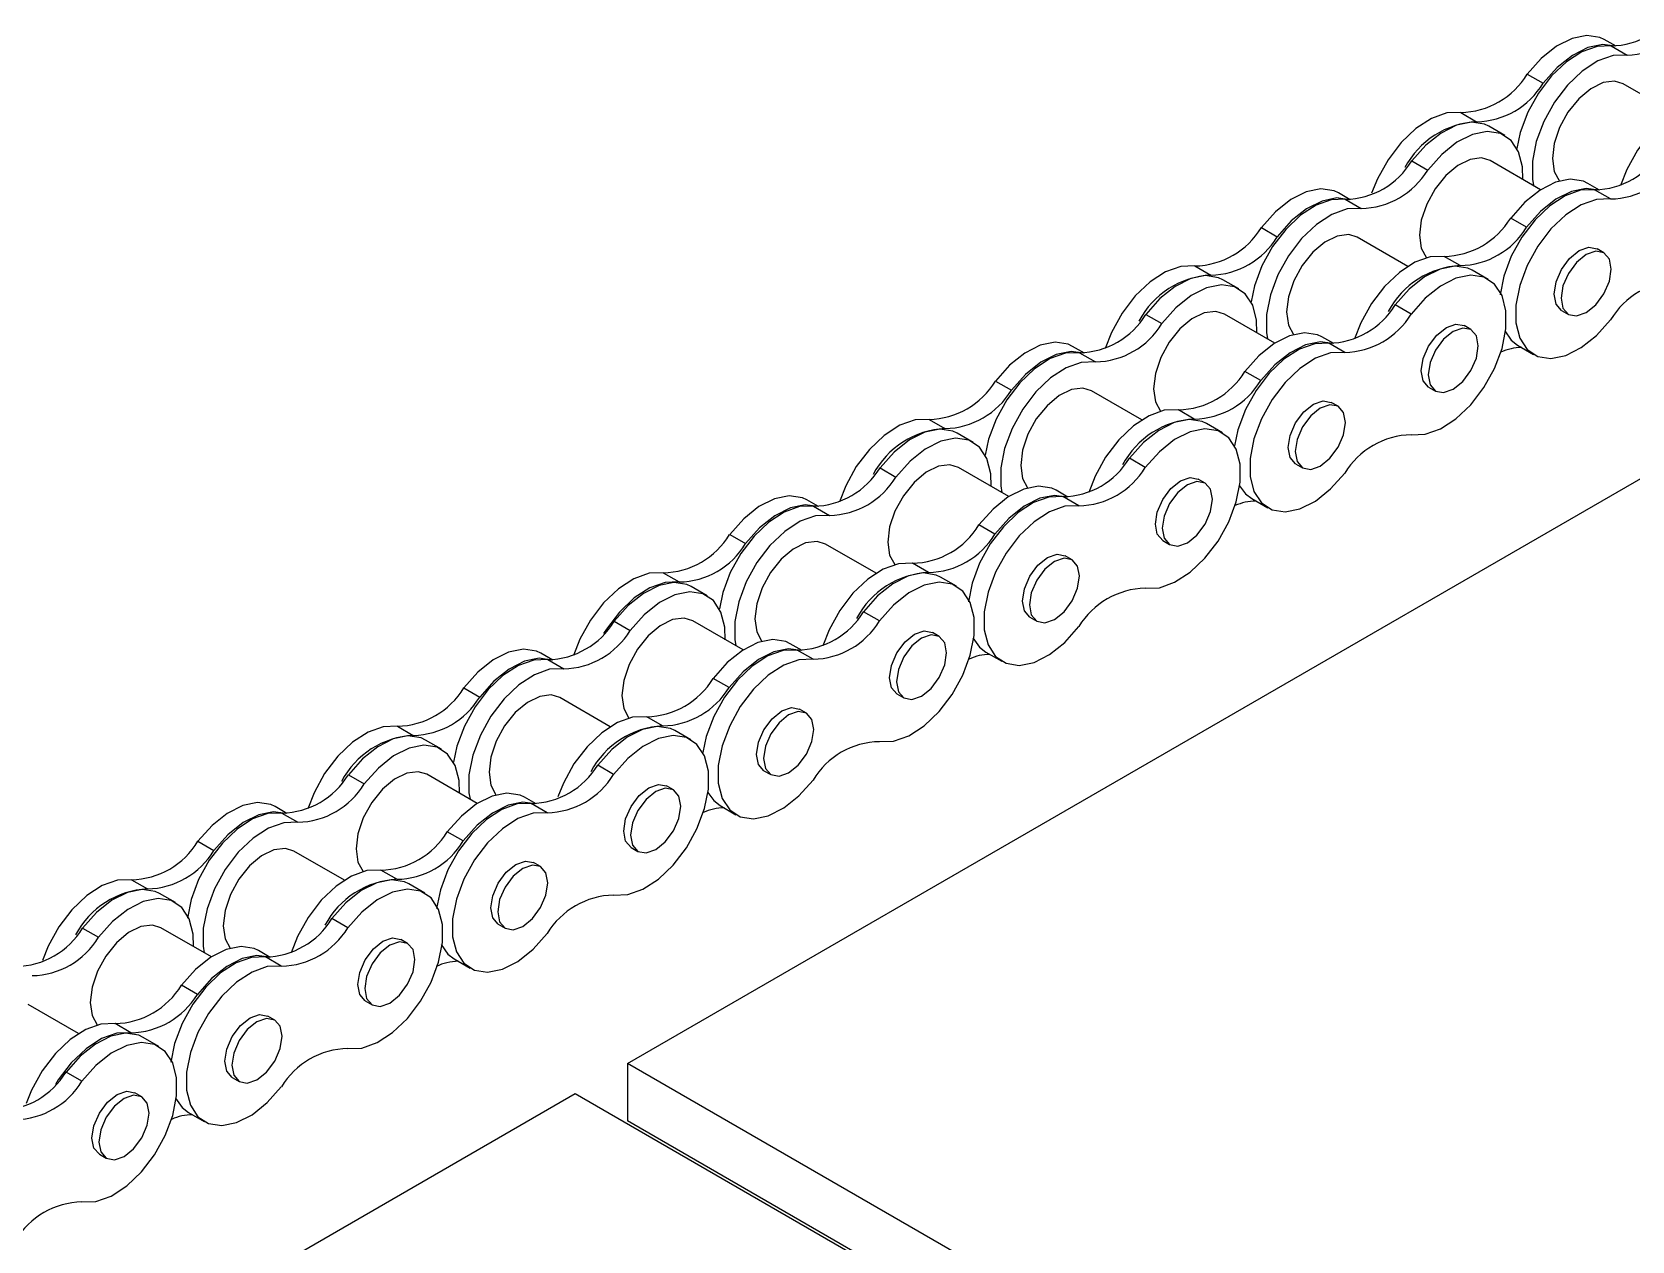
# Model space of a CAD drawing. Header units: metres. Extents: x 0 to 21025, y 0 to 14850.
# Drawn here: x 12190.6 to 12298.7, y 4960.4 to 5042.1 of the extents above; entities that cross this region are included whole.
import ezdxf

# ---------------------------------------------------------------- set-up
doc = ezdxf.new("R2010")
doc.units = ezdxf.units.M
doc.header["$LTSCALE"] = 25
doc.layers.add('SL4', color=4, linetype='Continuous')

msp = doc.modelspace()

# ---------------------------------------------------------------- linework, layer by layer
at = {"layer": 'SL4'}
for p, q in [((12230.818, 4972.404), (13167.717, 5513.264)), ((12297.612, 5041.136), (12296.812, 5041.598)), ((12297.28, 5041.164), (12298.354, 5040.544)), ((12291.607, 5039.255), (12292.682, 5038.634)), ((12301.496, 5036.631), (12298.089, 5038.597)), ((12287.117, 5036.663), (12288.192, 5036.042)), ((12290.089, 5035.111), (12289.014, 5035.731)), ((12283.809, 5033.388), (12284.884, 5032.767)), ((12292.516, 5031.446), (12289.109, 5033.413)), ((12296.496, 5031.412), (12295.696, 5031.874)), ((12279.651, 5030.768), (12278.852, 5031.229)), ((12279.319, 5030.796), (12280.394, 5030.175)), ((12297.239, 5030.819), (12296.164, 5031.44)), ((12273.647, 5028.886), (12274.722, 5028.266)), ((12291.566, 5028.91), (12290.491, 5029.53)), ((12283.536, 5026.262), (12280.129, 5028.229)), ((12287.076, 5026.318), (12286.001, 5026.938)), ((12296.789, 5027.177), (12296.323, 5027.445)), ((12269.157, 5026.294), (12270.231, 5025.674)), ((12288.973, 5025.386), (12287.898, 5026.007)), ((12272.128, 5024.742), (12271.054, 5025.363)), ((12283.768, 5023.043), (12282.693, 5023.664)), ((12293.925, 5023.291), (12294.39, 5023.022)), ((12265.849, 5023.02), (12266.924, 5022.399)), ((12274.555, 5021.078), (12271.148, 5023.045)), ((12287.809, 5021.992), (12287.343, 5022.261)), ((12278.535, 5021.044), (12277.736, 5021.505)), ((12279.278, 5020.451), (12278.203, 5021.072)), ((12261.691, 5020.399), (12260.891, 5020.861)), ((12261.359, 5020.427), (12262.433, 5019.807)), ((12290.959, 5020.937), (12292.034, 5020.317)), ((12273.606, 5018.542), (12272.531, 5019.162)), ((12255.686, 5018.518), (12256.761, 5017.897)), ((12265.575, 5015.894), (12262.168, 5017.861)), ((12284.945, 5018.107), (12285.41, 5017.838)), ((12278.828, 5016.808), (12278.363, 5017.077)), ((12251.196, 5015.926), (12252.271, 5015.305)), ((12269.116, 5015.949), (12268.041, 5016.57)), ((12254.168, 5014.374), (12253.093, 5014.994)), ((12271.013, 5015.018), (12269.938, 5015.638)), ((12247.888, 5012.651), (12248.963, 5012.031)), ((12256.595, 5010.71), (12253.188, 5012.676)), ((12265.808, 5012.675), (12264.733, 5013.295)), ((12275.964, 5012.923), (12276.43, 5012.654)), ((12269.848, 5011.624), (12269.382, 5011.893)), ((12243.73, 5010.031), (12242.931, 5010.493)), ((12260.575, 5010.675), (12259.775, 5011.137)), ((12261.318, 5010.083), (12260.243, 5010.703)), ((12272.998, 5010.569), (12274.073, 5009.948)), ((12243.398, 5010.059), (12244.473, 5009.439)), ((12237.726, 5008.149), (12238.801, 5007.529)), ((12255.645, 5008.173), (12254.57, 5008.794)), ((12247.615, 5005.525), (12244.208, 5007.492)), ((12266.984, 5007.738), (12267.45, 5007.47)), ((12251.155, 5005.581), (12250.08, 5006.202)), ((12260.868, 5006.44), (12260.402, 5006.709)), ((12233.236, 5005.557), (12234.31, 5004.937)), ((12253.052, 5004.65), (12251.977, 5005.27)), ((12236.207, 5004.005), (12235.133, 5004.626)), ((12247.847, 5002.306), (12246.772, 5002.927)), ((12229.928, 5002.283), (12231.003, 5001.662)), ((12238.634, 5000.341), (12235.227, 5002.308)), ((12258.004, 5002.554), (12258.469, 5002.285)), ((12242.614, 5000.307), (12241.815, 5000.768)), ((12251.888, 5001.256), (12251.422, 5001.524)), ((12225.77, 4999.663), (12224.97, 5000.124)), ((12225.438, 4999.691), (12226.512, 4999.07)), ((12243.357, 4999.714), (12242.282, 5000.335)), ((12255.038, 5000.2), (12256.113, 4999.58)), ((12237.685, 4997.805), (12236.61, 4998.425)), ((12219.765, 4997.781), (12220.84, 4997.161)), ((12249.024, 4997.37), (12249.489, 4997.101)), ((12229.654, 4995.157), (12226.247, 4997.124)), ((12242.907, 4996.071), (12242.442, 4996.34)), ((12215.275, 4995.189), (12216.35, 4994.569)), ((12233.195, 4995.213), (12232.12, 4995.833)), ((12218.247, 4993.637), (12217.172, 4994.258)), ((12235.092, 4994.281), (12234.017, 4994.902)), ((12211.967, 4991.914), (12213.042, 4991.294)), ((12220.674, 4989.973), (12217.267, 4991.94)), ((12229.887, 4991.938), (12228.812, 4992.559)), ((12240.043, 4992.186), (12240.509, 4991.917)), ((12233.927, 4990.887), (12233.461, 4991.156)), ((12207.809, 4989.294), (12207.01, 4989.756)), ((12224.654, 4989.938), (12223.854, 4990.4)), ((12225.397, 4989.346), (12224.322, 4989.966)), ((12237.077, 4989.832), (12238.152, 4989.211)), ((12207.477, 4989.322), (12208.552, 4988.702)), ((12219.724, 4987.436), (12218.649, 4988.057)), ((12201.805, 4987.413), (12202.88, 4986.792)), ((12211.694, 4984.789), (12208.287, 4986.755)), ((12231.063, 4987.002), (12231.529, 4986.733)), ((12215.234, 4984.844), (12214.159, 4985.465)), ((12224.947, 4985.703), (12224.481, 4985.972)), ((12197.315, 4984.821), (12198.389, 4984.2)), ((12217.131, 4983.913), (12216.056, 4984.533)), ((12200.286, 4983.269), (12199.212, 4983.889)), ((12211.926, 4981.57), (12210.851, 4982.19)), ((12194.007, 4981.546), (12195.082, 4980.926)), ((12202.713, 4979.604), (12199.306, 4981.571)), ((12222.083, 4981.817), (12222.548, 4981.549)), ((12206.693, 4979.57), (12205.894, 4980.032)), ((12215.967, 4980.519), (12215.501, 4980.788)), ((12207.436, 4978.978), (12206.361, 4979.598)), ((12219.117, 4979.463), (12220.192, 4978.843)), ((12201.764, 4977.068), (12200.689, 4977.688)), ((12193.733, 4974.42), (12190.326, 4976.387)), ((12213.103, 4976.633), (12213.568, 4976.364)), ((12197.274, 4974.476), (12196.199, 4975.096)), ((12206.986, 4975.335), (12206.521, 4975.604)), ((12199.171, 4973.544), (12198.096, 4974.165)), ((12193.966, 4971.201), (12192.891, 4971.822)), ((12204.122, 4971.449), (12204.588, 4971.18)), ((12277.116, 4945.677), (12230.818, 4972.404)), ((12230.818, 4972.404), (12230.818, 4968.515)), ((11672.204, 4649.923), (12227.282, 4970.363)), ((12198.006, 4970.151), (12197.54, 4970.419)), ((12227.282, 4970.363), (12273.58, 4943.636)), ((12201.156, 4969.095), (12202.231, 4968.475)), ((12277.116, 4941.788), (12230.818, 4968.515)), ((12195.142, 4966.265), (12195.608, 4965.996))]:
    msp.add_line(p, q, dxfattribs=at)
at = {"layer": 'SL4', "flags": 128}
for points in [[(12296.812, 5041.598), (12296.52, 5041.736), (12295.633, 5041.873), (12294.635, 5041.671), (12293.588, 5041.142), (12292.557, 5040.319), (12291.607, 5039.255)], [(12297.28, 5041.164), (12296.33, 5041.133), (12295.299, 5040.765), (12294.252, 5040.085), (12293.253, 5039.134), (12292.367, 5037.974), (12291.648, 5036.675), (12291.143, 5035.321), (12290.911, 5034.239)], [(12298.354, 5040.544), (12297.405, 5040.512), (12296.374, 5040.145), (12295.327, 5039.464), (12294.328, 5038.514), (12293.442, 5037.353), (12292.723, 5036.055), (12292.217, 5034.701), (12291.956, 5033.376), (12291.956, 5032.164), (12292.03, 5031.727)], [(12297.53, 5041.139), (12296.708, 5041.253), (12295.71, 5041.051), (12294.662, 5040.522), (12293.631, 5039.699), (12292.682, 5038.634)], [(12298.089, 5038.597), (12297.509, 5038.776), (12296.732, 5038.68), (12295.9, 5038.271), (12295.086, 5037.587), (12294.363, 5036.688), (12293.796, 5035.654), (12293.434, 5034.576), (12293.309, 5033.551)], [(12303.962, 5037.307), (12303.012, 5037.275), (12301.981, 5036.908), (12300.934, 5036.227), (12299.936, 5035.277), (12299.049, 5034.116), (12298.331, 5032.818), (12297.904, 5031.726)], [(12287.117, 5036.663), (12286.168, 5036.631), (12285.137, 5036.264), (12284.089, 5035.583), (12283.091, 5034.633), (12282.204, 5033.472), (12281.486, 5032.174), (12281.099, 5031.204)], [(12289.014, 5035.731), (12288.722, 5035.869), (12287.835, 5036.007), (12286.837, 5035.805), (12285.79, 5035.275), (12284.759, 5034.453), (12283.809, 5033.388)], [(12291.309, 5032.143), (12291.282, 5032.987), (12291.021, 5034.01), (12290.515, 5034.78), (12289.797, 5035.249), (12288.91, 5035.386), (12287.912, 5035.184), (12286.864, 5034.655), (12285.833, 5033.832), (12284.884, 5032.767)], [(12289.109, 5033.413), (12288.529, 5033.592), (12287.752, 5033.496), (12286.92, 5033.087), (12286.106, 5032.403), (12285.383, 5031.504), (12284.816, 5030.469), (12284.453, 5029.392), (12284.329, 5028.367)], [(12293.309, 5033.551), (12293.434, 5032.67), (12293.779, 5032.03)], [(12295.696, 5031.874), (12295.404, 5032.012), (12294.518, 5032.149), (12293.519, 5031.947), (12292.472, 5031.418), (12291.441, 5030.595), (12290.491, 5029.53)], [(12279.319, 5030.796), (12278.37, 5030.764), (12277.339, 5030.397), (12276.291, 5029.717), (12275.293, 5028.766), (12274.407, 5027.605), (12273.688, 5026.307), (12273.182, 5024.953), (12272.95, 5023.871)], [(12278.852, 5031.229), (12278.559, 5031.368), (12277.673, 5031.505), (12276.675, 5031.303), (12275.627, 5030.774), (12274.596, 5029.951), (12273.647, 5028.886)], [(12279.569, 5030.77), (12278.748, 5030.885), (12277.749, 5030.682), (12276.702, 5030.153), (12275.671, 5029.331), (12274.722, 5028.266)], [(12296.164, 5031.44), (12295.214, 5031.408), (12294.183, 5031.041), (12293.136, 5030.361), (12292.138, 5029.41), (12291.251, 5028.249), (12290.533, 5026.951), (12290.027, 5025.597), (12289.772, 5024.335)], [(12297.239, 5030.819), (12296.289, 5030.788), (12295.258, 5030.421), (12294.211, 5029.74), (12293.212, 5028.79), (12292.326, 5027.629), (12291.607, 5026.331), (12291.102, 5024.977), (12290.84, 5023.652), (12290.84, 5022.44), (12291.102, 5021.417), (12291.607, 5020.647), (12292.326, 5020.178), (12293.212, 5020.041), (12294.211, 5020.243), (12295.258, 5020.772), (12296.289, 5021.595), (12297.239, 5022.66)], [(12296.414, 5031.414), (12295.592, 5031.529), (12294.594, 5031.327), (12293.547, 5030.797), (12292.516, 5029.975), (12291.566, 5028.91)], [(12280.394, 5030.175), (12279.444, 5030.144), (12278.414, 5029.776), (12277.366, 5029.096), (12276.368, 5028.146), (12275.481, 5026.985), (12274.763, 5025.687), (12274.257, 5024.333), (12273.996, 5023.008), (12273.996, 5021.796), (12274.07, 5021.358)], [(12280.129, 5028.229), (12279.549, 5028.408), (12278.772, 5028.312), (12277.94, 5027.903), (12277.126, 5027.219), (12276.403, 5026.32), (12275.835, 5025.285), (12275.473, 5024.208), (12275.349, 5023.183)], [(12284.329, 5028.367), (12284.453, 5027.486), (12284.798, 5026.846)], [(12293.428, 5024.389), (12293.557, 5025.213), (12293.925, 5026.061), (12294.475, 5026.803), (12295.124, 5027.327), (12295.773, 5027.552), (12296.323, 5027.445)], [(12286.001, 5026.938), (12285.052, 5026.907), (12284.021, 5026.539), (12282.973, 5025.859), (12281.975, 5024.909), (12281.089, 5023.748), (12280.37, 5022.449), (12279.944, 5021.358)], [(12293.894, 5024.12), (12294.023, 5023.445), (12294.39, 5023.022), (12294.941, 5022.915), (12295.59, 5023.141), (12296.239, 5023.665), (12296.789, 5024.407), (12297.157, 5025.254), (12297.286, 5026.078), (12297.157, 5026.753), (12296.789, 5027.177), (12296.239, 5027.283), (12295.59, 5027.058), (12294.941, 5026.534), (12294.39, 5025.792), (12294.023, 5024.944), (12293.894, 5024.12)], [(12269.157, 5026.294), (12268.207, 5026.263), (12267.176, 5025.895), (12266.129, 5025.215), (12265.13, 5024.264), (12264.244, 5023.104), (12263.525, 5021.805), (12263.099, 5020.713)], [(12271.054, 5025.363), (12270.761, 5025.501), (12269.875, 5025.638), (12268.877, 5025.436), (12267.829, 5024.907), (12266.798, 5024.084), (12265.849, 5023.02)], [(12287.898, 5026.007), (12287.606, 5026.145), (12286.72, 5026.283), (12285.721, 5026.08), (12284.674, 5025.551), (12283.643, 5024.728), (12282.693, 5023.664)], [(12283.768, 5014.883), (12284.718, 5014.915), (12285.749, 5015.282), (12286.796, 5015.963), (12287.794, 5016.913), (12288.681, 5018.074), (12289.399, 5019.372), (12289.905, 5020.726), (12290.166, 5022.051), (12290.166, 5023.263), (12289.905, 5024.286), (12289.399, 5025.056), (12288.681, 5025.525), (12287.794, 5025.662), (12286.796, 5025.46), (12285.749, 5024.931), (12284.718, 5024.108), (12283.768, 5023.043)], [(12273.349, 5021.774), (12273.322, 5022.619), (12273.061, 5023.642), (12272.555, 5024.412), (12271.836, 5024.88), (12270.95, 5025.018), (12269.951, 5024.816), (12268.904, 5024.287), (12267.873, 5023.464), (12266.924, 5022.399)], [(12293.925, 5023.291), (12293.925, 5023.291), (12293.557, 5023.714), (12293.428, 5024.389)], [(12271.148, 5023.045), (12270.569, 5023.224), (12269.792, 5023.127), (12268.959, 5022.719), (12268.146, 5022.035), (12267.423, 5021.135), (12266.855, 5020.101), (12266.493, 5019.024), (12266.368, 5017.999)], [(12275.349, 5023.183), (12275.473, 5022.302), (12275.818, 5021.662)], [(12284.448, 5019.205), (12284.577, 5020.029), (12284.945, 5020.877), (12285.495, 5021.619), (12286.144, 5022.142), (12286.793, 5022.368), (12287.343, 5022.261)], [(12260.891, 5020.861), (12260.599, 5020.999), (12259.712, 5021.137), (12258.714, 5020.935), (12257.667, 5020.405), (12256.636, 5019.583), (12255.686, 5018.518)], [(12278.203, 5021.072), (12277.254, 5021.04), (12276.223, 5020.673), (12275.175, 5019.992), (12274.177, 5019.042), (12273.291, 5017.881), (12272.572, 5016.583), (12272.066, 5015.229), (12271.835, 5014.147)], [(12277.736, 5021.505), (12277.443, 5021.643), (12276.557, 5021.781), (12275.559, 5021.579), (12274.511, 5021.05), (12273.48, 5020.227), (12272.531, 5019.162)], [(12278.453, 5021.046), (12277.632, 5021.16), (12276.634, 5020.958), (12275.586, 5020.429), (12274.555, 5019.606), (12273.606, 5018.542)], [(12284.913, 5018.936), (12285.042, 5018.261), (12285.41, 5017.838), (12285.96, 5017.731), (12286.609, 5017.957), (12287.258, 5018.481), (12287.809, 5019.223), (12288.176, 5020.07), (12288.305, 5020.894), (12288.176, 5021.569), (12287.809, 5021.992), (12287.258, 5022.099), (12286.609, 5021.874), (12285.96, 5021.35), (12285.41, 5020.608), (12285.042, 5019.76), (12284.913, 5018.936)], [(12290.086, 5021.908), (12290.533, 5021.267), (12290.959, 5020.937)], [(12261.359, 5020.427), (12260.409, 5020.396), (12259.378, 5020.029), (12258.331, 5019.348), (12257.332, 5018.398), (12256.446, 5017.237), (12255.727, 5015.939), (12255.222, 5014.585), (12254.99, 5013.503)], [(12261.609, 5020.402), (12260.787, 5020.516), (12259.789, 5020.314), (12258.741, 5019.785), (12257.71, 5018.962), (12256.761, 5017.897)], [(12279.278, 5020.451), (12278.329, 5020.42), (12277.298, 5020.052), (12276.25, 5019.372), (12275.252, 5018.421), (12274.366, 5017.261), (12273.647, 5015.962), (12273.141, 5014.608), (12272.88, 5013.284), (12272.88, 5012.072), (12273.141, 5011.048), (12273.647, 5010.278), (12274.366, 5009.81), (12275.252, 5009.672), (12276.25, 5009.875), (12277.298, 5010.404), (12278.329, 5011.227), (12279.278, 5012.291)], [(12262.433, 5019.807), (12261.484, 5019.776), (12260.453, 5019.408), (12259.406, 5018.728), (12258.407, 5017.777), (12257.521, 5016.616), (12256.802, 5015.318), (12256.296, 5013.964), (12256.035, 5012.64), (12256.035, 5011.427), (12256.109, 5010.99)], [(12284.945, 5018.107), (12284.945, 5018.107), (12284.577, 5018.53), (12284.448, 5019.205)], [(12262.168, 5017.861), (12261.588, 5018.04), (12260.811, 5017.943), (12259.979, 5017.535), (12259.165, 5016.85), (12258.442, 5015.951), (12257.875, 5014.917), (12257.513, 5013.839), (12257.388, 5012.815)], [(12266.368, 5017.999), (12266.493, 5017.117), (12266.838, 5016.477)], [(12275.468, 5014.021), (12275.597, 5014.845), (12275.964, 5015.692), (12276.514, 5016.435), (12277.163, 5016.958), (12277.813, 5017.184), (12278.363, 5017.077)], [(12275.933, 5013.752), (12276.062, 5013.077), (12276.43, 5012.654), (12276.98, 5012.547), (12277.629, 5012.773), (12278.278, 5013.296), (12278.828, 5014.038), (12279.196, 5014.886), (12279.325, 5015.71), (12279.196, 5016.385), (12278.828, 5016.808), (12278.278, 5016.915), (12277.629, 5016.69), (12276.98, 5016.166), (12276.43, 5015.424), (12276.062, 5014.576), (12275.933, 5013.752)], [(12251.196, 5015.926), (12250.247, 5015.894), (12249.216, 5015.527), (12248.168, 5014.847), (12247.17, 5013.896), (12246.283, 5012.735), (12245.565, 5011.437), (12245.139, 5010.345)], [(12268.041, 5016.57), (12267.091, 5016.538), (12266.06, 5016.171), (12265.013, 5015.491), (12264.015, 5014.54), (12263.128, 5013.379), (12262.41, 5012.081), (12261.983, 5010.989)], [(12269.938, 5015.638), (12269.646, 5015.777), (12268.759, 5015.914), (12267.761, 5015.712), (12266.713, 5015.183), (12265.682, 5014.36), (12264.733, 5013.295)], [(12253.093, 5014.994), (12252.801, 5015.133), (12251.914, 5015.27), (12250.916, 5015.068), (12249.869, 5014.539), (12248.838, 5013.716), (12247.888, 5012.651)], [(12255.388, 5011.406), (12255.361, 5012.25), (12255.1, 5013.274), (12254.594, 5014.044), (12253.876, 5014.512), (12252.989, 5014.65), (12251.991, 5014.447), (12250.943, 5013.918), (12249.912, 5013.095), (12248.963, 5012.031)], [(12265.808, 5004.515), (12266.757, 5004.546), (12267.788, 5004.914), (12268.836, 5005.594), (12269.834, 5006.545), (12270.72, 5007.706), (12271.439, 5009.004), (12271.945, 5010.358), (12272.206, 5011.682), (12272.206, 5012.894), (12271.945, 5013.918), (12271.439, 5014.688), (12270.72, 5015.156), (12269.834, 5015.294), (12268.836, 5015.092), (12267.788, 5014.562), (12266.757, 5013.74), (12265.808, 5012.675)], [(12275.964, 5012.923), (12275.964, 5012.923), (12275.597, 5013.346), (12275.468, 5014.021)], [(12253.188, 5012.676), (12252.608, 5012.855), (12251.831, 5012.759), (12250.999, 5012.35), (12250.185, 5011.666), (12249.462, 5010.767), (12248.895, 5009.733), (12248.532, 5008.655), (12248.408, 5007.63)], [(12257.388, 5012.815), (12257.513, 5011.933), (12257.858, 5011.293)], [(12259.775, 5011.137), (12259.483, 5011.275), (12258.597, 5011.413), (12257.598, 5011.21), (12256.551, 5010.681), (12255.52, 5009.858), (12254.57, 5008.794)], [(12266.487, 5008.837), (12266.616, 5009.661), (12266.984, 5010.508), (12267.534, 5011.25), (12268.183, 5011.774), (12268.832, 5012), (12269.382, 5011.893)], [(12266.953, 5008.568), (12267.082, 5007.893), (12267.45, 5007.47), (12268, 5007.363), (12268.649, 5007.588), (12269.298, 5008.112), (12269.848, 5008.854), (12270.216, 5009.702), (12270.345, 5010.526), (12270.216, 5011.201), (12269.848, 5011.624), (12269.298, 5011.731), (12268.649, 5011.505), (12268, 5010.982), (12267.45, 5010.239), (12267.082, 5009.392), (12266.953, 5008.568)], [(12272.176, 5011.44), (12272.572, 5010.899), (12272.998, 5010.569)], [(12242.931, 5010.493), (12242.638, 5010.631), (12241.752, 5010.768), (12240.754, 5010.566), (12239.706, 5010.037), (12238.675, 5009.214), (12237.726, 5008.149)], [(12260.243, 5010.703), (12259.293, 5010.672), (12258.262, 5010.304), (12257.215, 5009.624), (12256.217, 5008.673), (12255.33, 5007.513), (12254.612, 5006.214), (12254.106, 5004.86), (12253.851, 5003.599)], [(12260.493, 5010.678), (12259.671, 5010.792), (12258.673, 5010.59), (12257.626, 5010.061), (12256.595, 5009.238), (12255.645, 5008.173)], [(12243.398, 5010.059), (12242.449, 5010.028), (12241.418, 5009.66), (12240.37, 5008.98), (12239.372, 5008.029), (12238.486, 5006.869), (12237.767, 5005.57), (12237.261, 5004.216), (12237.029, 5003.134)], [(12244.473, 5009.439), (12243.523, 5009.407), (12242.493, 5009.04), (12241.445, 5008.359), (12240.447, 5007.409), (12239.56, 5006.248), (12238.842, 5004.95), (12238.336, 5003.596), (12238.075, 5002.271), (12238.075, 5001.059), (12238.149, 5000.621)], [(12243.649, 5010.033), (12242.827, 5010.148), (12241.828, 5009.946), (12240.781, 5009.417), (12239.75, 5008.594), (12238.801, 5007.529)], [(12261.318, 5010.083), (12260.368, 5010.051), (12259.337, 5009.684), (12258.29, 5009.003), (12257.291, 5008.053), (12256.405, 5006.892), (12255.686, 5005.594), (12255.181, 5004.24), (12254.919, 5002.915), (12254.919, 5001.703), (12255.181, 5000.68), (12255.686, 4999.91), (12256.405, 4999.441), (12257.291, 4999.304), (12258.29, 4999.506), (12259.337, 5000.035), (12260.368, 5000.858), (12261.318, 5001.923)], [(12266.984, 5007.738), (12266.984, 5007.738), (12266.616, 5008.162), (12266.487, 5008.837)], [(12244.208, 5007.492), (12243.628, 5007.671), (12242.851, 5007.575), (12242.019, 5007.166), (12241.205, 5006.482), (12240.482, 5005.583), (12239.914, 5004.549), (12239.552, 5003.471), (12239.428, 5002.446)], [(12248.408, 5007.63), (12248.532, 5006.749), (12248.877, 5006.109)], [(12250.08, 5006.202), (12249.131, 5006.17), (12248.1, 5005.803), (12247.052, 5005.122), (12246.054, 5004.172), (12245.168, 5003.011), (12244.449, 5001.713), (12244.023, 5000.621)], [(12257.507, 5003.652), (12257.636, 5004.476), (12258.004, 5005.324), (12258.554, 5006.066), (12259.203, 5006.59), (12259.852, 5006.816), (12260.402, 5006.709)], [(12257.973, 5003.384), (12258.102, 5002.709), (12258.469, 5002.285), (12259.02, 5002.179), (12259.669, 5002.404), (12260.318, 5002.928), (12260.868, 5003.67), (12261.236, 5004.518), (12261.365, 5005.342), (12261.236, 5006.017), (12260.868, 5006.44), (12260.318, 5006.547), (12259.669, 5006.321), (12259.02, 5005.797), (12258.469, 5005.055), (12258.102, 5004.208), (12257.973, 5003.384)], [(12233.236, 5005.557), (12232.286, 5005.526), (12231.255, 5005.158), (12230.208, 5004.478), (12229.209, 5003.528), (12228.323, 5002.367), (12227.604, 5001.069), (12227.178, 4999.977)], [(12234.31, 5004.937), (12233.361, 5004.905), (12232.33, 5004.538), (12231.282, 5003.858), (12230.284, 5002.907), (12229.398, 5001.746), (12229.21, 5001.448)], [(12235.133, 5004.626), (12234.84, 5004.764), (12233.954, 5004.902), (12232.956, 5004.699), (12231.908, 5004.17), (12230.877, 5003.348), (12229.928, 5002.283)], [(12251.977, 5005.27), (12251.685, 5005.408), (12250.799, 5005.546), (12249.8, 5005.344), (12248.753, 5004.814), (12247.722, 5003.992), (12246.772, 5002.927)], [(12247.847, 4994.147), (12248.797, 4994.178), (12249.828, 4994.546), (12250.875, 4995.226), (12251.873, 4996.176), (12252.76, 4997.337), (12253.478, 4998.635), (12253.984, 4999.989), (12254.245, 5001.314), (12254.245, 5002.526), (12253.984, 5003.549), (12253.478, 5004.319), (12252.76, 5004.788), (12251.873, 5004.925), (12250.875, 5004.723), (12249.828, 5004.194), (12248.797, 5003.371), (12247.847, 5002.306)], [(12237.428, 5001.038), (12237.401, 5001.882), (12237.14, 5002.905), (12236.634, 5003.675), (12235.915, 5004.144), (12235.029, 5004.281), (12234.03, 5004.079), (12232.983, 5003.55), (12231.952, 5002.727), (12231.003, 5001.662)], [(12258.004, 5002.554), (12258.004, 5002.554), (12257.636, 5002.977), (12257.507, 5003.652)], [(12235.227, 5002.308), (12234.648, 5002.487), (12233.871, 5002.391), (12233.038, 5001.982), (12232.225, 5001.298), (12231.502, 5000.399), (12230.934, 4999.364), (12230.572, 4998.287), (12230.447, 4997.262)], [(12239.428, 5002.446), (12239.552, 5001.565), (12239.897, 5000.925)], [(12248.527, 4998.468), (12248.656, 4999.292), (12249.024, 5000.14), (12249.574, 5000.882), (12250.223, 5001.406), (12250.872, 5001.631), (12251.422, 5001.524)], [(12241.815, 5000.768), (12241.522, 5000.907), (12240.636, 5001.044), (12239.638, 5000.842), (12238.59, 5000.313), (12237.559, 4999.49), (12236.61, 4998.425)], [(12248.992, 4998.199), (12249.121, 4997.524), (12249.489, 4997.101), (12250.039, 4996.994), (12250.688, 4997.22), (12251.337, 4997.744), (12251.888, 4998.486), (12252.255, 4999.334), (12252.384, 5000.158), (12252.255, 5000.832), (12251.888, 5001.256), (12251.337, 5001.363), (12250.688, 5001.137), (12250.039, 5000.613), (12249.489, 4999.871), (12249.121, 4999.023), (12248.992, 4998.199)], [(12254.165, 5001.171), (12254.612, 5000.53), (12255.038, 5000.2)], [(12225.438, 4999.691), (12224.488, 4999.659), (12223.457, 4999.292), (12222.41, 4998.611), (12221.411, 4997.661), (12220.525, 4996.5), (12219.806, 4995.202), (12219.301, 4993.848), (12219.069, 4992.766)], [(12224.97, 5000.124), (12224.678, 5000.263), (12223.791, 5000.4), (12222.793, 5000.198), (12221.746, 4999.669), (12220.715, 4998.846), (12219.765, 4997.781)], [(12225.687, 4999.665), (12224.866, 4999.78), (12223.868, 4999.577), (12222.82, 4999.048), (12221.789, 4998.225), (12220.84, 4997.161)], [(12242.282, 5000.335), (12241.333, 5000.303), (12240.302, 4999.936), (12239.254, 4999.256), (12238.256, 4998.305), (12237.37, 4997.144), (12236.651, 4995.846), (12236.145, 4994.492), (12235.914, 4993.41)], [(12243.357, 4999.714), (12242.408, 4999.683), (12241.377, 4999.315), (12240.329, 4998.635), (12239.331, 4997.685), (12238.445, 4996.524), (12237.726, 4995.226), (12237.22, 4993.872), (12236.959, 4992.547), (12236.959, 4991.335), (12237.22, 4990.312), (12237.726, 4989.542), (12238.445, 4989.073), (12239.331, 4988.936), (12240.329, 4989.138), (12241.377, 4989.667), (12242.408, 4990.49), (12243.357, 4991.555)], [(12242.532, 5000.309), (12241.711, 5000.424), (12240.713, 5000.221), (12239.665, 4999.692), (12238.634, 4998.87), (12237.685, 4997.805)], [(12226.512, 4999.07), (12225.563, 4999.039), (12224.532, 4998.671), (12223.485, 4997.991), (12222.486, 4997.04), (12221.6, 4995.88), (12220.881, 4994.581), (12220.375, 4993.227), (12220.114, 4991.903), (12220.114, 4990.691), (12220.188, 4990.253)], [(12249.024, 4997.37), (12249.024, 4997.37), (12248.656, 4997.793), (12248.527, 4998.468)], [(12226.247, 4997.124), (12225.667, 4997.303), (12224.89, 4997.206), (12224.058, 4996.798), (12223.244, 4996.114), (12222.521, 4995.214), (12221.954, 4994.18), (12221.592, 4993.103), (12221.467, 4992.078)], [(12230.447, 4997.262), (12230.572, 4996.381), (12230.917, 4995.741)], [(12239.547, 4993.284), (12239.676, 4994.108), (12240.043, 4994.956), (12240.593, 4995.698), (12241.242, 4996.222), (12241.892, 4996.447), (12242.442, 4996.34)], [(12215.275, 4995.189), (12214.326, 4995.158), (12213.295, 4994.79), (12212.247, 4994.11), (12211.249, 4993.159), (12210.362, 4991.998), (12209.644, 4990.7), (12209.218, 4989.608)], [(12232.12, 4995.833), (12231.17, 4995.802), (12230.139, 4995.434), (12229.092, 4994.754), (12228.094, 4993.803), (12227.207, 4992.643), (12226.489, 4991.344), (12226.121, 4990.43)], [(12234.017, 4994.902), (12233.725, 4995.04), (12232.838, 4995.177), (12231.84, 4994.975), (12230.792, 4994.446), (12229.761, 4993.623), (12228.812, 4992.559)], [(12240.012, 4993.015), (12240.141, 4992.34), (12240.509, 4991.917), (12241.059, 4991.81), (12241.708, 4992.036), (12242.357, 4992.56), (12242.907, 4993.302), (12243.275, 4994.149), (12243.404, 4994.973), (12243.275, 4995.648), (12242.907, 4996.071), (12242.357, 4996.178), (12241.708, 4995.953), (12241.059, 4995.429), (12240.509, 4994.687), (12240.141, 4993.839), (12240.012, 4993.015)], [(12217.172, 4994.258), (12216.88, 4994.396), (12215.993, 4994.533), (12214.995, 4994.331), (12213.948, 4993.802), (12212.917, 4992.979), (12211.967, 4991.914)], [(12229.887, 4983.778), (12230.836, 4983.81), (12231.867, 4984.177), (12232.915, 4984.857), (12233.913, 4985.808), (12234.799, 4986.969), (12235.518, 4988.267), (12236.024, 4989.621), (12236.285, 4990.946), (12236.285, 4992.158), (12236.024, 4993.181), (12235.518, 4993.951), (12234.799, 4994.419), (12233.913, 4994.557), (12232.915, 4994.355), (12231.867, 4993.826), (12230.836, 4993.003), (12229.887, 4991.938)], [(12219.467, 4990.669), (12219.44, 4991.514), (12219.179, 4992.537), (12218.673, 4993.307), (12217.955, 4993.775), (12217.068, 4993.913), (12216.07, 4993.711), (12215.022, 4993.182), (12213.991, 4992.359), (12213.042, 4991.294)], [(12240.043, 4992.186), (12240.043, 4992.186), (12239.676, 4992.609), (12239.547, 4993.284)], [(12217.267, 4991.94), (12216.687, 4992.119), (12215.91, 4992.022), (12215.078, 4991.614), (12214.264, 4990.929), (12213.541, 4990.03), (12212.974, 4988.996), (12212.611, 4987.918), (12212.487, 4986.894)], [(12221.467, 4992.078), (12221.592, 4991.196), (12221.937, 4990.556)], [(12230.566, 4988.1), (12230.695, 4988.924), (12231.063, 4989.771), (12231.613, 4990.514), (12232.262, 4991.037), (12232.911, 4991.263), (12233.461, 4991.156)], [(12231.032, 4987.831), (12231.161, 4987.156), (12231.529, 4986.733), (12232.079, 4986.626), (12232.728, 4986.852), (12233.377, 4987.375), (12233.927, 4988.118), (12234.295, 4988.965), (12234.424, 4989.789), (12234.295, 4990.464), (12233.927, 4990.887), (12233.377, 4990.994), (12232.728, 4990.769), (12232.079, 4990.245), (12231.529, 4989.503), (12231.161, 4988.655), (12231.032, 4987.831)], [(12207.01, 4989.756), (12206.717, 4989.894), (12205.831, 4990.032), (12204.833, 4989.829), (12203.785, 4989.3), (12202.754, 4988.477), (12201.805, 4987.413)], [(12224.322, 4989.966), (12223.372, 4989.935), (12222.341, 4989.568), (12221.294, 4988.887), (12220.296, 4987.937), (12219.409, 4986.776), (12218.691, 4985.478), (12218.185, 4984.124), (12217.93, 4982.862)], [(12223.854, 4990.4), (12223.562, 4990.538), (12222.676, 4990.676), (12221.677, 4990.474), (12220.63, 4989.944), (12219.599, 4989.122), (12218.649, 4988.057)], [(12224.571, 4989.941), (12223.75, 4990.055), (12222.752, 4989.853), (12221.705, 4989.324), (12220.674, 4988.501), (12219.724, 4987.436)], [(12236.255, 4990.703), (12236.651, 4990.162), (12237.077, 4989.832)], [(12207.477, 4989.322), (12206.528, 4989.291), (12205.497, 4988.923), (12204.449, 4988.243), (12203.451, 4987.293), (12202.565, 4986.132), (12201.846, 4984.834), (12201.34, 4983.48), (12201.086, 4982.218)], [(12208.552, 4988.702), (12207.602, 4988.67), (12206.572, 4988.303), (12205.524, 4987.623), (12204.526, 4986.672), (12203.639, 4985.511), (12202.921, 4984.213), (12202.415, 4982.859), (12202.154, 4981.534), (12202.154, 4980.322), (12202.228, 4979.885)], [(12207.728, 4989.297), (12206.906, 4989.411), (12205.907, 4989.209), (12204.86, 4988.68), (12203.829, 4987.857), (12202.88, 4986.792)], [(12225.397, 4989.346), (12224.447, 4989.315), (12223.416, 4988.947), (12222.369, 4988.267), (12221.37, 4987.316), (12220.484, 4986.155), (12219.765, 4984.857), (12219.26, 4983.503), (12218.998, 4982.179), (12218.998, 4980.966), (12219.26, 4979.943), (12219.765, 4979.173), (12220.484, 4978.705), (12221.37, 4978.567), (12222.369, 4978.769), (12223.416, 4979.299), (12224.447, 4980.121), (12225.397, 4981.186)], [(12231.063, 4987.002), (12231.063, 4987.002), (12230.695, 4987.425), (12230.566, 4988.1)], [(12208.287, 4986.755), (12207.707, 4986.934), (12206.93, 4986.838), (12206.098, 4986.43), (12205.284, 4985.745), (12204.561, 4984.846), (12203.993, 4983.812), (12203.631, 4982.734), (12203.507, 4981.709)], [(12212.487, 4986.894), (12212.611, 4986.012), (12212.957, 4985.372)], [(12214.159, 4985.465), (12213.21, 4985.433), (12212.179, 4985.066), (12211.131, 4984.386), (12210.133, 4983.435), (12209.247, 4982.274), (12208.528, 4980.976), (12208.102, 4979.884)], [(12221.586, 4982.916), (12221.715, 4983.74), (12222.083, 4984.587), (12222.633, 4985.329), (12223.282, 4985.853), (12223.931, 4986.079), (12224.481, 4985.972)], [(12222.052, 4982.647), (12222.181, 4981.972), (12222.548, 4981.549), (12223.099, 4981.442), (12223.748, 4981.667), (12224.397, 4982.191), (12224.947, 4982.933), (12225.315, 4983.781), (12225.444, 4984.605), (12225.315, 4985.28), (12224.947, 4985.703), (12224.397, 4985.81), (12223.748, 4985.584), (12223.099, 4985.061), (12222.548, 4984.318), (12222.181, 4983.471), (12222.052, 4982.647)], [(12197.315, 4984.821), (12196.365, 4984.789), (12195.334, 4984.422), (12194.287, 4983.741), (12193.288, 4982.791), (12192.402, 4981.63), (12191.683, 4980.332), (12191.297, 4979.362)], [(12216.056, 4984.533), (12215.764, 4984.672), (12214.878, 4984.809), (12213.879, 4984.607), (12212.832, 4984.078), (12211.801, 4983.255), (12210.851, 4982.19)], [(12199.212, 4983.889), (12198.919, 4984.027), (12198.033, 4984.165), (12197.035, 4983.963), (12195.987, 4983.434), (12194.956, 4982.611), (12194.007, 4981.546)], [(12201.507, 4980.301), (12201.48, 4981.145), (12201.219, 4982.168), (12200.713, 4982.938), (12199.994, 4983.407), (12199.108, 4983.544), (12198.109, 4983.342), (12197.062, 4982.813), (12196.031, 4981.99), (12195.082, 4980.926)], [(12211.926, 4973.41), (12212.876, 4973.441), (12213.907, 4973.809), (12214.954, 4974.489), (12215.952, 4975.44), (12216.839, 4976.6), (12217.557, 4977.899), (12218.063, 4979.253), (12218.324, 4980.577), (12218.324, 4981.789), (12218.063, 4982.813), (12217.557, 4983.583), (12216.839, 4984.051), (12215.952, 4984.189), (12214.954, 4983.986), (12213.907, 4983.457), (12212.876, 4982.634), (12211.926, 4981.57)], [(12222.083, 4981.817), (12222.083, 4981.818), (12221.715, 4982.241), (12221.586, 4982.916)], [(12199.306, 4981.571), (12198.727, 4981.75), (12197.95, 4981.654), (12197.117, 4981.245), (12196.304, 4980.561), (12195.581, 4979.662), (12195.013, 4978.628), (12194.651, 4977.55), (12194.526, 4976.525)], [(12203.507, 4981.709), (12203.631, 4980.828), (12203.976, 4980.188)], [(12205.894, 4980.032), (12205.601, 4980.17), (12204.715, 4980.307), (12203.717, 4980.105), (12202.669, 4979.576), (12201.638, 4978.753), (12200.689, 4977.688)], [(12212.606, 4977.731), (12212.735, 4978.555), (12213.103, 4979.403), (12213.653, 4980.145), (12214.302, 4980.669), (12214.951, 4980.895), (12215.501, 4980.788)], [(12213.071, 4977.463), (12213.2, 4976.788), (12213.568, 4976.365), (12214.118, 4976.258), (12214.767, 4976.483), (12215.416, 4977.007), (12215.967, 4977.749), (12216.334, 4978.597), (12216.463, 4979.421), (12216.334, 4980.096), (12215.967, 4980.519), (12215.416, 4980.626), (12214.767, 4980.4), (12214.118, 4979.876), (12213.568, 4979.134), (12213.2, 4978.287), (12213.071, 4977.463)], [(12218.244, 4980.434), (12218.691, 4979.794), (12219.117, 4979.463)], [(12206.361, 4979.598), (12205.412, 4979.567), (12204.381, 4979.199), (12203.333, 4978.519), (12202.335, 4977.568), (12201.449, 4976.408), (12200.73, 4975.109), (12200.224, 4973.755), (12199.97, 4972.493)], [(12207.436, 4978.978), (12206.487, 4978.946), (12205.456, 4978.579), (12204.408, 4977.898), (12203.41, 4976.948), (12202.524, 4975.787), (12201.805, 4974.489), (12201.299, 4973.135), (12201.038, 4971.81), (12201.038, 4970.598), (12201.299, 4969.575), (12201.805, 4968.805), (12202.524, 4968.336), (12203.41, 4968.199), (12204.408, 4968.401), (12205.456, 4968.93), (12206.487, 4969.753), (12207.436, 4970.818)], [(12206.612, 4979.573), (12205.79, 4979.687), (12204.792, 4979.485), (12203.744, 4978.956), (12202.713, 4978.133), (12201.764, 4977.068)], [(12213.103, 4976.633), (12213.103, 4976.633), (12212.735, 4977.056), (12212.606, 4977.731)], [(12194.526, 4976.525), (12194.651, 4975.644), (12194.996, 4975.004)], [(12203.626, 4972.547), (12203.755, 4973.371), (12204.122, 4974.219), (12204.672, 4974.961), (12205.321, 4975.485), (12205.971, 4975.71), (12206.521, 4975.604)], [(12196.199, 4975.096), (12195.249, 4975.065), (12194.218, 4974.697), (12193.171, 4974.017), (12192.173, 4973.067), (12191.286, 4971.906), (12190.568, 4970.608), (12190.2, 4969.694)], [(12204.091, 4972.278), (12204.22, 4971.603), (12204.588, 4971.18), (12205.138, 4971.073), (12205.787, 4971.299), (12206.436, 4971.823), (12206.986, 4972.565), (12207.354, 4973.413), (12207.483, 4974.237), (12207.354, 4974.912), (12206.986, 4975.335), (12206.436, 4975.442), (12205.787, 4975.216), (12205.138, 4974.692), (12204.588, 4973.95), (12204.22, 4973.102), (12204.091, 4972.278)], [(12197.274, 4974.476), (12196.324, 4974.444), (12195.293, 4974.077), (12194.246, 4973.397), (12193.247, 4972.446), (12192.361, 4971.285), (12192.173, 4970.987)], [(12198.096, 4974.165), (12197.804, 4974.303), (12196.917, 4974.441), (12195.919, 4974.238), (12194.871, 4973.709), (12193.84, 4972.887), (12192.891, 4971.822)], [(12193.966, 4963.041), (12194.915, 4963.073), (12195.946, 4963.44), (12196.994, 4964.121), (12197.992, 4965.071), (12198.878, 4966.232), (12199.597, 4967.53), (12200.103, 4968.884), (12200.364, 4970.209), (12200.364, 4971.421), (12200.103, 4972.444), (12199.597, 4973.214), (12198.878, 4973.683), (12197.992, 4973.82), (12196.994, 4973.618), (12195.946, 4973.089), (12194.915, 4972.266), (12193.966, 4971.201)], [(12204.122, 4971.449), (12204.122, 4971.449), (12203.755, 4971.872), (12203.626, 4972.547)], [(12194.645, 4967.363), (12194.774, 4968.187), (12195.142, 4969.035), (12195.692, 4969.777), (12196.341, 4970.301), (12196.99, 4970.526), (12197.54, 4970.419)], [(12195.111, 4967.094), (12195.24, 4966.419), (12195.608, 4965.996), (12196.158, 4965.889), (12196.807, 4966.115), (12197.456, 4966.639), (12198.006, 4967.381), (12198.374, 4968.228), (12198.503, 4969.052), (12198.374, 4969.727), (12198.006, 4970.151), (12197.456, 4970.257), (12196.807, 4970.032), (12196.158, 4969.508), (12195.608, 4968.766), (12195.24, 4967.918), (12195.111, 4967.094)], [(12200.284, 4970.066), (12200.73, 4969.425), (12201.156, 4969.095)], [(12195.142, 4966.265), (12195.142, 4966.265), (12194.774, 4966.688), (12194.645, 4967.363)]]:
    msp.add_lwpolyline(points, dxfattribs=at)
at = {"layer": 'SL4'}
for centre, radius, start, end in [((12297.17, 5046.539), 5.376, 271.17027, 328.82435), ((12298.245, 5045.919), 5.376, 271.17027, 328.82435), ((12287.007, 5042.038), 5.376, 271.17027, 328.82435), ((12288.082, 5041.417), 5.376, 271.17027, 328.82435), ((12288.51, 5030.195), 5.855, 93.11014, 152.07323), ((12296.054, 5036.815), 5.376, 271.17027, 328.82435), ((12279.209, 5036.171), 5.376, 271.17027, 328.82435), ((12297.129, 5036.195), 5.376, 271.17027, 328.82435), ((12280.284, 5035.551), 5.376, 271.17027, 328.82435), ((12269.047, 5031.669), 5.376, 271.17027, 328.82435), ((12285.891, 5032.314), 5.376, 271.17027, 328.82435), ((12286.966, 5031.693), 5.376, 271.17027, 328.82435), ((12270.122, 5031.049), 5.376, 271.17027, 328.82435), ((12270.549, 5019.827), 5.855, 93.11014, 152.07323), ((12287.394, 5020.471), 5.855, 93.11014, 152.07323), ((12301.839, 5019.877), 5.376, 91.17027, 148.82435), ((12278.093, 5026.447), 5.376, 271.17027, 328.82435), ((12261.249, 5025.803), 5.376, 271.17027, 328.82435), ((12262.324, 5025.182), 5.376, 271.17027, 328.82435), ((12279.168, 5025.826), 5.376, 271.17027, 328.82435), ((12291.263, 5017.332), 3.446, 90.48433, 114.65099), ((12267.931, 5021.945), 5.376, 271.17027, 328.82435), ((12251.086, 5021.301), 5.376, 271.17027, 328.82435), ((12252.161, 5020.681), 5.376, 271.17027, 328.82435), ((12269.006, 5021.325), 5.376, 271.17027, 328.82435), ((12269.433, 5010.103), 5.855, 93.11014, 152.07323), ((12252.589, 5009.459), 5.855, 93.11014, 152.07323), ((12283.878, 5009.508), 5.376, 91.17027, 148.82435), ((12243.288, 5015.434), 5.376, 271.17027, 328.82435), ((12260.133, 5016.078), 5.376, 271.17027, 328.82435), ((12261.208, 5015.458), 5.376, 271.17027, 328.82435), ((12244.363, 5014.814), 5.376, 271.17027, 328.82435), ((12273.303, 5006.963), 3.446, 90.48436, 114.6516), ((12233.126, 5010.933), 5.376, 271.17027, 328.82435), ((12249.97, 5011.577), 5.376, 271.17027, 328.82435), ((12251.045, 5010.956), 5.376, 271.17027, 328.82435), ((12234.201, 5010.312), 5.376, 271.17027, 328.82435), ((12251.473, 4999.734), 5.855, 93.11014, 152.07323), ((12265.918, 4999.14), 5.376, 91.17027, 148.82435), ((12242.172, 5005.71), 5.376, 271.17027, 328.82435), ((12225.328, 5005.066), 5.376, 271.17027, 328.82435), ((12226.403, 5004.445), 5.376, 271.17027, 328.82435), ((12243.247, 5005.09), 5.376, 271.17027, 328.82435), ((12255.342, 4996.595), 3.446, 90.48436, 114.6516), ((12232.01, 5001.208), 5.376, 271.17027, 328.82435), ((12215.165, 5000.564), 5.376, 271.17027, 328.82435), ((12233.085, 5000.588), 5.376, 271.17027, 328.82435), ((12216.24, 4999.944), 5.376, 271.17027, 328.82435), ((12233.512, 4989.366), 5.855, 93.11014, 152.07323), ((12216.668, 4988.722), 5.855, 93.11014, 152.07323), ((12247.957, 4988.771), 5.376, 91.17027, 148.82435), ((12207.367, 4994.698), 5.376, 271.17027, 328.82435), ((12224.212, 4995.342), 5.376, 271.17027, 328.82435), ((12225.287, 4994.721), 5.376, 271.17027, 328.82435), ((12208.442, 4994.077), 5.376, 271.17027, 328.82435), ((12237.382, 4986.227), 3.446, 90.48436, 114.6516), ((12214.049, 4990.84), 5.376, 271.17027, 328.82435), ((12197.205, 4990.196), 5.376, 271.17027, 328.82435), ((12198.28, 4989.575), 5.376, 271.17027, 328.82435), ((12215.124, 4990.22), 5.376, 271.17027, 328.82435), ((12215.552, 4978.998), 5.855, 93.11014, 152.07323), ((12198.707, 4978.354), 5.855, 93.11014, 152.07323), ((12229.997, 4978.403), 5.376, 91.17027, 148.82435), ((12206.251, 4984.973), 5.376, 271.17027, 328.82435), ((12189.407, 4984.329), 5.376, 271.17027, 328.82435), ((12207.326, 4984.353), 5.376, 271.17027, 328.82435), ((12190.482, 4983.709), 5.376, 271.17027, 328.82435), ((12219.426, 4975.816), 3.488, 90.56121, 116.02926), ((12196.089, 4980.472), 5.376, 271.17027, 328.82435), ((12197.164, 4979.851), 5.376, 271.17027, 328.82435), ((12212.036, 4968.035), 5.376, 91.17027, 148.82435), ((12188.291, 4974.605), 5.376, 271.17027, 328.82435), ((12189.366, 4973.984), 5.376, 271.17027, 328.82435), ((12201.461, 4965.49), 3.446, 90.48436, 114.6516), ((12194.076, 4957.666), 5.376, 91.17027, 148.82435)]:
    msp.add_arc(centre, radius, start, end, dxfattribs=at)

doc.saveas('drawing.dxf')
